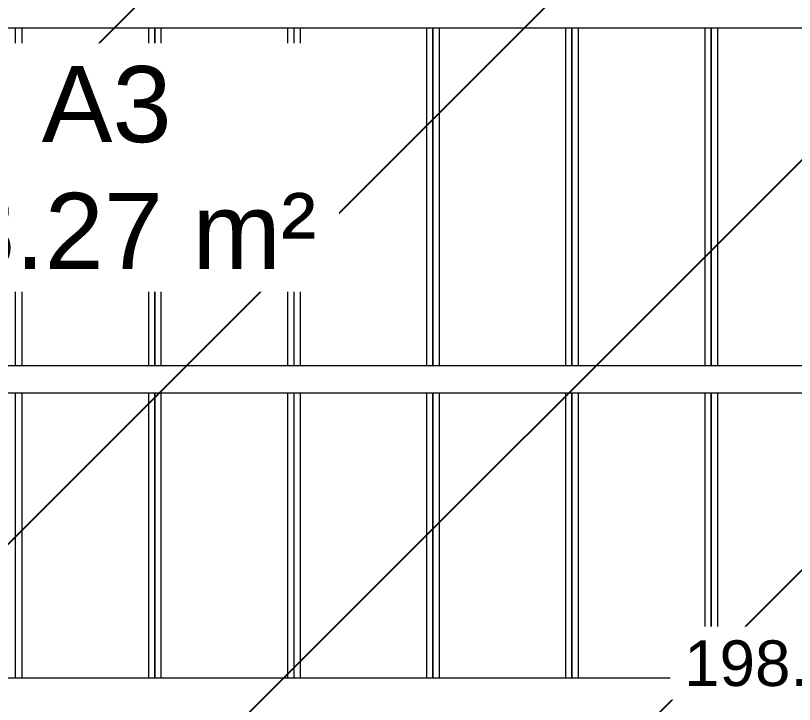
# Model space of a CAD drawing. Header units: metres. Extents: x -5.1 to 74.4, y -0.9 to 14.
# Drawn here: x 2.001 to 4.561, y 6.837 to 9.101 of the extents above; entities that cross this region are included whole.
import ezdxf

# ---------------------------------------------------------------- set-up
doc = ezdxf.new("R2010")
doc.units = ezdxf.units.M
doc.layers.add('1', color=7, linetype='Continuous', lineweight=18)
doc.layers.add('A LARGUEROS', color=7, linetype='Continuous', lineweight=9)
doc.layers.add('ATR-ACHURADO', color=9, linetype='Continuous')
doc.layers.add('ATR-TEXTO', color=1, linetype='Continuous')
doc.styles.add('Arial', font='arial.ttf', dxfattribs={"height": 2e-05})

# ---------------------------------------------------------------- blocks, each defined once
blk = doc.blocks.new('MontenC-Calibre14-GMI 1 - MONTEN _C_ 10_ CAL14 CON CLIPS A COLUMNA-1582845-CORTE TRANSVERSAL 1-1_')
at = {"layer": 'A LARGUEROS', "color": 8, "lineweight": 5, "true_color": 0x808080}
blk.add_line((9.8929, 6.9231), (0.1839, 6.9231), dxfattribs=at)
blk = doc.blocks.new('MontenC-Calibre14-GMI 1 - MONTEN _C_ 10_ CAL14 CON CLIPS A COLUMNA-1582771-CORTE TRANSVERSAL 1-1_')
at = {"layer": 'A LARGUEROS', "color": 8, "lineweight": 5, "true_color": 0x808080}
for p, q in [((9.8929, 7.95), (0.1839, 7.95)), ((0.1839, 7.8611), (9.8929, 7.8611))]:
    blk.add_line(p, q, dxfattribs=at)
blk = doc.blocks.new('MontenC-Calibre14-GMI 1 - MONTEN _C_ 10_ CAL14 CON CLIPS A COLUMNA-1582797-CORTE TRANSVERSAL 1-1_')
at = {"layer": 'A LARGUEROS', "color": 8, "lineweight": 5, "true_color": 0x808080}
blk.add_line((0.1377, 9.0611), (9.8929, 9.0611), dxfattribs=at)

msp = doc.modelspace()

# ---------------------------------------------------------------- hatches: boundary and pattern name
at = {"layer": 'ATR-ACHURADO'}
h = msp.add_hatch(dxfattribs=at)
h.set_pattern_fill('ANSI31', scale=0.3)
h.paths.add_polyline_path([(0, 0.3), (4.6, 0.3), (4.6, 6.6), (5.04, 6.6), (5.04, 10.4277), (0, 10.4277)])

# ---------------------------------------------------------------- linework, layer by layer
at = {"layer": '1', "color": 254, "lineweight": 5, "true_color": 0xe5e5e5}
for p, q in [((2.0007, 7.95), (2.0007, 9.0611)), ((2.0214, 9.0611), (2.0214, 7.95)), ((2.4372, 9.0611), (2.4372, 7.95)), ((2.4579, 7.95), (2.4579, 9.0611)), ((2.4579, 9.0611), (2.4579, 7.95)), ((2.4786, 9.0611), (2.4786, 7.95)), ((2.8944, 9.0611), (2.8944, 7.95)), ((2.9151, 9.0611), (2.9151, 7.95)), ((2.9358, 9.0611), (2.9358, 7.95)), ((3.3516, 9.0611), (3.3516, 7.95)), ((3.3723, 7.95), (3.3723, 9.0611)), ((3.3723, 9.0611), (3.3723, 7.95)), ((3.393, 9.0611), (3.393, 7.95)), ((3.8088, 9.0611), (3.8088, 7.95)), ((3.8295, 7.95), (3.8295, 9.0611)), ((3.8295, 9.0611), (3.8295, 7.95)), ((3.8502, 9.0611), (3.8502, 7.95)), ((4.266, 9.0611), (4.266, 7.95)), ((4.2867, 7.9498), (4.2867, 9.0611)), ((4.2867, 9.0611), (4.2867, 7.9498)), ((4.3074, 9.0611), (4.3074, 7.9498)), ((2.0007, 6.9231), (2.0007, 7.8611)), ((2.0214, 7.8611), (2.0214, 6.9231)), ((2.4372, 7.8611), (2.4372, 6.9231)), ((2.4579, 6.9231), (2.4579, 7.8611)), ((2.4579, 7.8611), (2.4579, 6.9231)), ((2.4786, 7.8611), (2.4786, 6.9231)), ((2.8944, 7.8611), (2.8944, 6.9231)), ((2.9151, 7.8611), (2.9151, 6.9231)), ((2.9358, 7.8611), (2.9358, 6.9231)), ((3.3516, 7.8611), (3.3516, 6.9231)), ((3.3723, 6.9231), (3.3723, 7.8611)), ((3.3723, 7.8611), (3.3723, 6.9231)), ((3.393, 7.8611), (3.393, 6.9231)), ((3.8088, 7.8611), (3.8088, 6.9231)), ((3.8295, 6.9231), (3.8295, 7.8611)), ((3.8295, 7.8611), (3.8295, 6.9231)), ((3.8502, 7.8611), (3.8502, 6.9231)), ((4.266, 7.8611), (4.266, 6.9231)), ((4.2867, 6.9229), (4.2867, 7.8611)), ((4.2867, 7.8611), (4.2867, 6.9229)), ((4.3074, 7.8611), (4.3074, 6.9229))]:
    msp.add_line(p, q, dxfattribs=at)

# ---------------------------------------------------------------- block references
at = {"layer": 'A LARGUEROS', "color": 8, "lineweight": 5, "true_color": 0x808080}
for name in ['MontenC-Calibre14-GMI 1 - MONTEN _C_ 10_ CAL14 CON CLIPS A COLUMNA-1582797-CORTE TRANSVERSAL 1-1_', 'MontenC-Calibre14-GMI 1 - MONTEN _C_ 10_ CAL14 CON CLIPS A COLUMNA-1582771-CORTE TRANSVERSAL 1-1_', 'MontenC-Calibre14-GMI 1 - MONTEN _C_ 10_ CAL14 CON CLIPS A COLUMNA-1582845-CORTE TRANSVERSAL 1-1_']:
    msp.add_blockref(name, (0, 0), dxfattribs=at)

# ---------------------------------------------------------------- next in the draw order: texts
at = {"layer": 'ATR-TEXTO', "attachment_point": 5, "style": 'Arial', "bg_fill": 3, "box_fill_scale": 1.3, "bg_fill_color": 0}
for s, insert, char_height in [('A3\\P48.27 m²', (2.3, 8.6), 0.25), ('198.9 kg', (4.6, 6.95), 0.15)]:
    msp.add_mtext(s, dxfattribs=dict(at, insert=insert, char_height=char_height))

doc.saveas('drawing.dxf')
